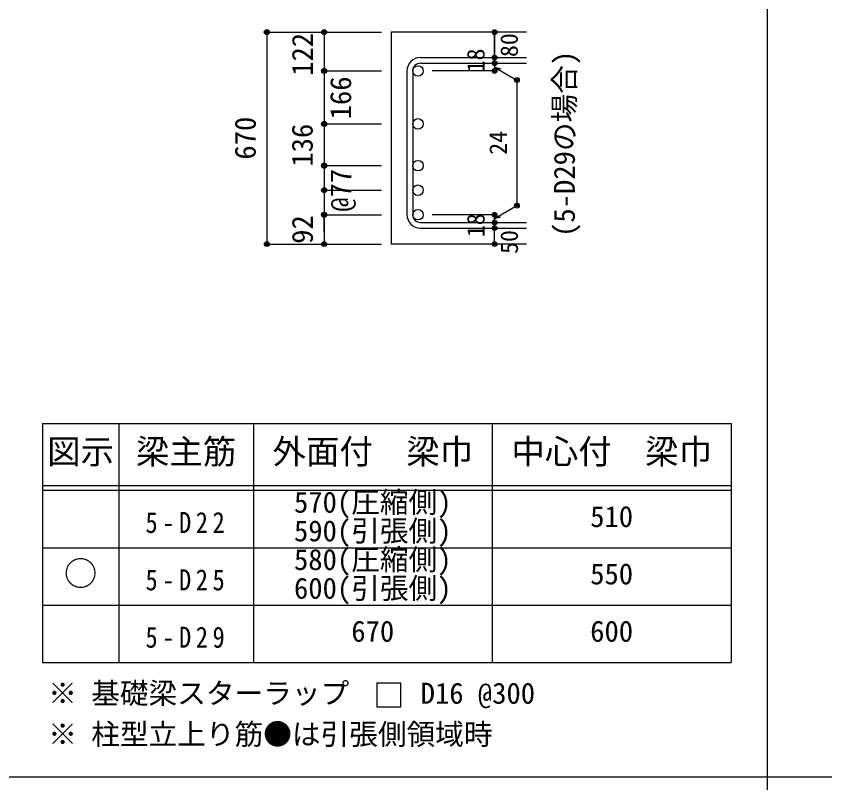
# Model space of a CAD drawing. Units: millimetres at full size, sheet at 1:30, with parts at other scales. Extents: x -5973 to 5954, y -4195 to 4201.
# Drawn here: x -3483 to -944, y -15 to 2391 of the extents above; entities that cross this region are included whole.
import ezdxf
from ezdxf.enums import TextEntityAlignment as Align

# ---------------------------------------------------------------- set-up
doc = ezdxf.new("R2010")
doc.units = ezdxf.units.MM
doc.header["$LTSCALE"] = 30
doc.header["$PDMODE"] = 32
doc.header["$PDSIZE"] = 15
for name, color, linetype in [('0-1_躯体線', 2, 'Continuous'), ('0-5_基礎梁筋', 7, 'Continuous'), ('0-6_スタラップ筋', 7, 'Continuous'), ('0-7_文字', 4, 'Continuous'), ('0-D_寸法', 4, 'Continuous'), ('6-7_文字', 7, 'Continuous'), ('6-E_枠', 7, 'Continuous'), ('F-0_枠', 6, 'Continuous')]:
    doc.layers.add(name, color=color, linetype=linetype)
doc.styles.add('ＭＳ ゴシック', font='')
doc.styles.get('ＭＳ ゴシック').set_extended_font_data('MS Gothic')

msp = doc.modelspace()

# ---------------------------------------------------------------- linework, layer by layer
at = {"layer": '0-1_躯体線'}
for p, q in [((-1880.8, 2340.76), (-2305.8, 2340.76)), ((-2305.8, 2340.76), (-2305.8, 1675.76)), ((-1880.8, 1675.76), (-2305.8, 1675.76))]:
    msp.add_line(p, q, dxfattribs=at)
at = {"layer": '0-5_基礎梁筋', "color": 3}
for centre in [(-2221.3, 2219.06), (-2221.3, 2052.76), (-2221.3, 1921.76), (-2221.3, 1844.76), (-2221.3, 1767.76)]:
    msp.add_circle(centre, 16.5, dxfattribs=at)
at = {"layer": '0-6_スタラップ筋'}
for p, q in [((-2213.8, 2261.06), (-1880.8, 2261.06)), ((-2213.8, 2243.06), (-1880.8, 2243.06)), ((-2255.8, 2219.06), (-2255.8, 1767.76)), ((-2237.8, 2219.06), (-2237.8, 1767.76)), ((-2213.8, 1743.76), (-1880.8, 1743.76)), ((-2213.8, 1725.76), (-1880.8, 1725.76))]:
    msp.add_line(p, q, dxfattribs=at)
for centre, radius, start, end in [((-2213.8, 2219.06), 42, 90, 180), ((-2213.8, 2219.06), 24, 90, 180), ((-2213.8, 1767.76), 42, 180, 270), ((-2213.8, 1767.76), 24, 180, 270)]:
    msp.add_arc(centre, radius, start, end, dxfattribs=at)
at = {"layer": '0-D_寸法'}
for p, q in [((-2695.8, 2340.76), (-2515.8, 2340.76)), ((-2695.8, 2340.76), (-2515.8, 2340.76)), ((-2695.8, 2340.76), (-2695.8, 1675.76)), ((-2515.8, 2340.76), (-2335.8, 2340.76)), ((-2515.8, 2340.76), (-2335.8, 2340.76)), ((-2515.8, 2340.76), (-2515.8, 1675.76)), ((-1980.8, 2261.06), (-1980.8, 2340.76)), ((-1980.8, 2340.76), (-1980.8, 2261.06)), ((-1980.8, 2243.06), (-1980.8, 2261.06)), ((-1980.8, 2243.06), (-1980.8, 2219.06)), ((-2515.8, 2219.06), (-2335.8, 2219.06)), ((-2515.8, 2219.06), (-2335.8, 2219.06)), ((-1980.8, 2219.06), (-2176.89, 2219.06)), ((-1980.8, 2231.06), (-1910.74, 2190.61)), ((-1980.8, 2231.06), (-1961.48, 2225.88)), ((-1910.74, 2190.61), (-1910.74, 1796.21)), ((-2515.8, 2052.76), (-2335.8, 2052.76)), ((-2515.8, 2052.76), (-2335.8, 2052.76)), ((-2515.8, 1921.76), (-2335.8, 1921.76)), ((-2515.8, 1844.76), (-2335.8, 1844.76)), ((-1980.8, 1755.76), (-1910.74, 1796.21)), ((-2515.8, 1767.76), (-2335.8, 1767.76)), ((-2515.8, 1711.79), (-2515.8, 1767.76)), ((-1980.8, 1767.76), (-2176.89, 1767.76)), ((-1980.8, 1743.76), (-1980.8, 1767.76)), ((-1980.8, 1755.76), (-1961.48, 1760.93)), ((-1980.8, 1725.76), (-1980.8, 1743.76)), ((-1980.8, 1675.76), (-1980.8, 1725.76)), ((-2695.8, 1675.76), (-2515.8, 1675.76)), ((-2515.8, 1675.76), (-2335.8, 1675.76))]:
    msp.add_line(p, q, dxfattribs=at)
for centre, radius in [((-2695.8, 2340.76), 8), ((-2695.8, 2340.76), 7.2), ((-2695.8, 2340.76), 6.4), ((-2695.8, 2340.76), 5.6), ((-2695.8, 2340.76), 4.8), ((-2695.8, 2340.76), 4), ((-2695.8, 2340.76), 3.2), ((-2695.8, 2340.76), 2.4), ((-2695.8, 2340.76), 1.6), ((-2695.8, 2340.76), 0.8), ((-2515.8, 2340.76), 8), ((-2515.8, 2340.76), 7.2), ((-2515.8, 2340.76), 6.4), ((-2515.8, 2340.76), 5.6), ((-2515.8, 2340.76), 4.8), ((-2515.8, 2340.76), 4), ((-2515.8, 2340.76), 3.2), ((-2515.8, 2340.76), 2.4), ((-2515.8, 2340.76), 1.6), ((-2515.8, 2340.76), 0.8), ((-1980.8, 2340.76), 4), ((-1980.8, 2340.76), 3.6), ((-1980.8, 2340.76), 3.2), ((-1980.8, 2340.76), 2.8), ((-1980.8, 2340.76), 2.4), ((-1980.8, 2340.76), 2), ((-1980.8, 2340.76), 1.6), ((-1980.8, 2340.76), 1.2), ((-1980.8, 2340.76), 0.8), ((-1980.8, 2340.76), 0.4), ((-1980.8, 2261.06), 4), ((-1980.8, 2261.06), 3.6), ((-1980.8, 2261.06), 3.2), ((-1980.8, 2261.06), 2.8), ((-1980.8, 2261.06), 2.4), ((-1980.8, 2261.06), 2), ((-1980.8, 2261.06), 1.6), ((-1980.8, 2261.06), 1.2), ((-1980.8, 2261.06), 0.8), ((-1980.8, 2261.06), 0.4), ((-1980.8, 2243.06), 4), ((-1980.8, 2243.06), 3.6), ((-1980.8, 2243.06), 3.2), ((-1980.8, 2243.06), 2.8), ((-1980.8, 2243.06), 2.4), ((-1980.8, 2243.06), 2), ((-1980.8, 2243.06), 1.6), ((-1980.8, 2243.06), 1.2), ((-1980.8, 2243.06), 0.8), ((-1980.8, 2243.06), 0.4), ((-2515.8, 2219.06), 8), ((-2515.8, 2219.06), 7.2), ((-2515.8, 2219.06), 6.4), ((-2515.8, 2219.06), 5.6), ((-2515.8, 2219.06), 4.8), ((-2515.8, 2219.06), 4), ((-2515.8, 2219.06), 3.2), ((-2515.8, 2219.06), 2.4), ((-2515.8, 2219.06), 1.6), ((-2515.8, 2219.06), 0.8), ((-1980.8, 2219.06), 4), ((-1980.8, 2219.06), 3.6), ((-1980.8, 2219.06), 3.2), ((-1980.8, 2219.06), 2.8), ((-1980.8, 2219.06), 2.4), ((-1980.8, 2219.06), 2), ((-1980.8, 2219.06), 1.6), ((-1980.8, 2219.06), 1.2), ((-1980.8, 2219.06), 0.8), ((-1980.8, 2219.06), 0.4), ((-1910.74, 2190.61), 4), ((-1910.74, 2190.61), 3.6), ((-1910.74, 2190.61), 3.2), ((-1910.74, 2190.61), 2.8), ((-1910.74, 2190.61), 2.4), ((-1910.74, 2190.61), 2), ((-1910.74, 2190.61), 1.6), ((-1910.74, 2190.61), 1.2), ((-1910.74, 2190.61), 0.8), ((-1910.74, 2190.61), 0.4), ((-2515.8, 2052.76), 8), ((-2515.8, 2052.76), 7.2), ((-2515.8, 2052.76), 6.4), ((-2515.8, 2052.76), 5.6), ((-2515.8, 2052.76), 4.8), ((-2515.8, 2052.76), 4), ((-2515.8, 2052.76), 3.2), ((-2515.8, 2052.76), 2.4), ((-2515.8, 2052.76), 1.6), ((-2515.8, 2052.76), 0.8), ((-2515.8, 1921.76), 8), ((-2515.8, 1921.76), 7.2), ((-2515.8, 1921.76), 6.4), ((-2515.8, 1921.76), 5.6), ((-2515.8, 1921.76), 4.8), ((-2515.8, 1921.76), 4), ((-2515.8, 1921.76), 3.2), ((-2515.8, 1921.76), 2.4), ((-2515.8, 1921.76), 1.6), ((-2515.8, 1921.76), 0.8), ((-2515.8, 1844.76), 8), ((-2515.8, 1844.76), 7.2), ((-2515.8, 1844.76), 6.4), ((-2515.8, 1844.76), 5.6), ((-2515.8, 1844.76), 4.8), ((-2515.8, 1844.76), 4), ((-2515.8, 1844.76), 3.2), ((-2515.8, 1844.76), 2.4), ((-2515.8, 1844.76), 1.6), ((-2515.8, 1844.76), 0.8), ((-1910.74, 1796.21), 4), ((-1910.74, 1796.21), 3.6), ((-1910.74, 1796.21), 3.2), ((-1910.74, 1796.21), 2.8), ((-1910.74, 1796.21), 2.4), ((-1910.74, 1796.21), 2), ((-1910.74, 1796.21), 1.6), ((-1910.74, 1796.21), 1.6), ((-1910.74, 1796.21), 1.2), ((-1910.74, 1796.21), 1.2), ((-1910.74, 1796.21), 0.8), ((-1910.74, 1796.21), 0.8), ((-1910.74, 1796.21), 0.4), ((-1910.74, 1796.21), 0.4), ((-2515.8, 1767.76), 8), ((-2515.8, 1767.76), 7.2), ((-2515.8, 1767.76), 6.4), ((-2515.8, 1767.76), 5.6), ((-2515.8, 1767.76), 4.8), ((-2515.8, 1767.76), 4), ((-2515.8, 1767.76), 3.2), ((-2515.8, 1767.76), 2.4), ((-2515.8, 1767.76), 1.6), ((-2515.8, 1767.76), 0.8), ((-1980.8, 1767.76), 4), ((-1980.8, 1767.76), 3.6), ((-1980.8, 1767.76), 3.2), ((-1980.8, 1767.76), 2.8), ((-1980.8, 1767.76), 2.4), ((-1980.8, 1767.76), 2), ((-1980.8, 1767.76), 1.6), ((-1980.8, 1767.76), 1.2), ((-1980.8, 1767.76), 0.8), ((-1980.8, 1767.76), 0.4), ((-1980.8, 1743.76), 4), ((-1980.8, 1725.76), 4), ((-1980.8, 1743.76), 3.6), ((-1980.8, 1725.76), 3.6), ((-1980.8, 1743.76), 3.2), ((-1980.8, 1725.76), 3.2), ((-1980.8, 1743.76), 2.8), ((-1980.8, 1725.76), 2.8), ((-1980.8, 1743.76), 2.4), ((-1980.8, 1725.76), 2.4), ((-1980.8, 1743.76), 2), ((-1980.8, 1725.76), 2), ((-1980.8, 1743.76), 1.6), ((-1980.8, 1725.76), 1.6), ((-1980.8, 1743.76), 1.2), ((-1980.8, 1725.76), 1.2), ((-1980.8, 1743.76), 0.8), ((-1980.8, 1725.76), 0.8), ((-1980.8, 1743.76), 0.4), ((-1980.8, 1725.76), 0.4), ((-2695.8, 1675.76), 7.2), ((-2695.8, 1675.76), 6.4), ((-2695.8, 1675.76), 5.6), ((-2695.8, 1675.76), 4.8), ((-2695.8, 1675.76), 4), ((-2695.8, 1675.76), 3.2), ((-2695.8, 1675.76), 2.4), ((-2695.8, 1675.76), 1.6), ((-2695.8, 1675.76), 0.8), ((-2515.8, 1675.76), 7.2), ((-2515.8, 1675.76), 6.4), ((-2515.8, 1675.76), 5.6), ((-2515.8, 1675.76), 4.8), ((-2515.8, 1675.76), 4), ((-2515.8, 1675.76), 3.2), ((-2515.8, 1675.76), 2.4), ((-2515.8, 1675.76), 1.6), ((-2515.8, 1675.76), 0.8), ((-1980.8, 1675.76), 4), ((-1980.8, 1675.76), 3.6), ((-1980.8, 1675.76), 3.2), ((-1980.8, 1675.76), 2.8), ((-1980.8, 1675.76), 2.4), ((-1980.8, 1675.76), 2), ((-1980.8, 1675.76), 1.6), ((-1980.8, 1675.76), 1.2), ((-1980.8, 1675.76), 0.8), ((-1980.8, 1675.76), 0.4)]:
    msp.add_circle(centre, radius, dxfattribs=at)
at = {"layer": '0-D_寸法', "color": 7}
for p in [(-2695.8, 2340.76), (-2515.8, 2340.76), (-1980.8, 2340.76), (-1980.8, 2261.06), (-1980.8, 2243.06), (-2515.8, 2219.06), (-1980.8, 2219.06), (-1910.74, 2190.61), (-2515.8, 2052.76), (-2515.8, 1921.76), (-2515.8, 1921.76), (-2515.8, 1844.76), (-2515.8, 1844.76), (-1910.74, 1796.21), (-2515.8, 1767.76), (-2515.8, 1767.76), (-1980.8, 1767.76), (-1980.8, 1743.76), (-1980.8, 1725.76), (-2695.8, 1675.76), (-2515.8, 1675.76), (-1980.8, 1675.76)]:
    msp.add_point(p, dxfattribs=at)
at = {"layer": '6-7_文字'}
msp.add_lwpolyline([(-2350.55, 222.8), (-2275.55, 222.8), (-2275.55, 297.8), (-2350.55, 297.8)], close=True, dxfattribs=at)
at = {"layer": '6-E_枠', "color": 3}
for p, q in [((-3400.52, 1112.77), (-3400.52, 362.77)), ((-3400.52, 1112.77), (-1238, 1112.77)), ((-3400.52, 1112.77), (-3400.52, 362.77)), ((-1238, 1112.77), (-1238, 362.77)), ((-3400.52, 362.77), (-1238, 362.77))]:
    msp.add_line(p, q, dxfattribs=at)
at = {"layer": '6-E_枠'}
for p, q in [((-3160.52, 1112.77), (-3160.52, 362.77)), ((-2738, 1112.77), (-2738, 362.77)), ((-1988, 1112.77), (-1988, 362.77)), ((-3400.52, 917.77), (-1238, 917.77)), ((-3400.52, 902.77), (-1238, 902.77)), ((-3400.52, 722.77), (-1238, 722.77)), ((-3400.52, 542.77), (-1238, 542.77))]:
    msp.add_line(p, q, dxfattribs=at)
at = {"layer": 'F-0_枠', "color": 2}
for p, q in [((-1124.64, 4201.15), (-1124.64, -4195.24)), ((3723.6, 2.95), (-5972.88, 2.95))]:
    msp.add_line(p, q, dxfattribs=at)

# ---------------------------------------------------------------- texts
at = {"layer": '0-7_文字', "color": 7, "style": 'ＭＳ ゴシック'}
msp.add_text('(5-D29の場合)', height=65.98, rotation=90, dxfattribs=at).set_placement((-1708.91, 1698.11), align=Align.BOTTOM_LEFT)
at = {"layer": '0-D_寸法', "style": 'ＭＳ ゴシック'}
for s, height, p in [('122', 65.98, (-2531.39, 2203.84)), ('80', 54.99, (-1891.15, 2262.66)), ('18', 54.99, (-1995.8, 2214.56)), ('166', 65.98, (-2411.34, 2067.18)), ('670', 65.98, (-2710.8, 1940.76)), ('136', 65.98, (-2531.97, 1918.6)), ('24', 54.99, (-1925.74, 1955.91)), ('@77', 65.98, (-2410.8, 1777.26)), ('92', 65.98, (-2531.49, 1676.47)), ('18', 54.99, (-1995.8, 1697.26)), ('50', 54.99, (-1890.8, 1644.76))]:
    msp.add_text(s, height=height, rotation=90, dxfattribs=at).set_placement(p, align=Align.BOTTOM_LEFT)
at = {"layer": '6-7_文字', "color": 2, "style": 'ＭＳ ゴシック'}
for s, p in [('図示', (-3385.52, 962.77)), ('梁主筋', (-3106.76, 962.77)), ('外面付\u3000梁巾', (-2678, 962.77)), ('中心付\u3000梁巾', (-1928, 962.77)), ('○', (-3333.02, 580.27))]:
    msp.add_text(s, height=76.98, dxfattribs=at).set_placement(p, align=Align.BOTTOM_LEFT)
at = {"layer": '6-7_文字', "style": 'ＭＳ ゴシック'}
for s, p in [('570(圧縮側)', (-2610.5, 812.77)), ('510', (-1680.5, 767.77)), ('590(引張側)', (-2610.5, 722.77)), ('580(圧縮側)', (-2610.5, 632.77)), ('550', (-1680.5, 587.77)), ('600(引張側)', (-2610.5, 542.77)), ('670', (-2430.5, 407.77)), ('600', (-1680.5, 407.77)), ('※ 基礎梁スターラップ     D16 @300', (-3381.96, 213.19)), ('※ 柱型立上り筋●は引張側領域時', (-3381.96, 84.68))]:
    msp.add_text(s, height=65.98, dxfattribs=at).set_placement(p, align=Align.BOTTOM_LEFT)
at = {"layer": '6-7_文字', "char_height": 65.98, "attachment_point": 7, "style": 'ＭＳ ゴシック'}
for s, insert in [('\\T1.38;\\W0.85;5-D22', (-3076.76, 767.77)), ('\\T1.38;\\W0.85;5-D25', (-3076.76, 587.77)), ('\\T1.38;\\W0.85;5-D29', (-3076.76, 407.77))]:
    msp.add_mtext(s, dxfattribs=dict(at, insert=insert))

doc.saveas('drawing.dxf')
